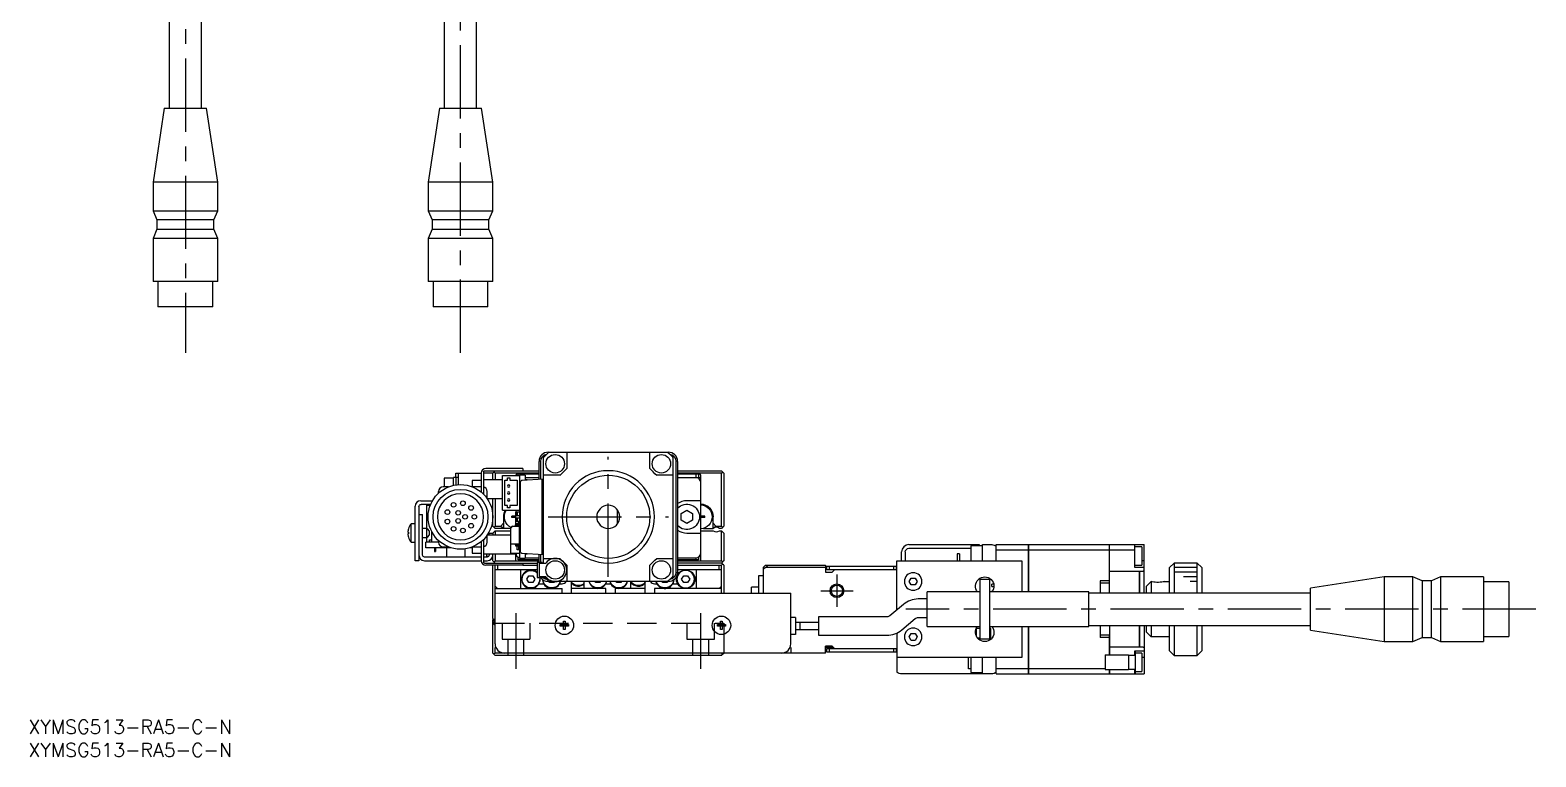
# Model space of a CAD drawing. Extents: x -1 to 668, y -8 to 398.
# Drawn here: x 0.4 to 326.4, y -8 to 149.4 of the extents above; entities that cross this region are included whole.
import ezdxf

# ---------------------------------------------------------------- set-up
doc = ezdxf.new("R2010")
doc.units = 0
doc.header["$LTSCALE"] = 0.5
doc.linetypes.add('CENTER', pattern=[50.8, 31.75, -6.35, 6.35, -6.35])
doc.linetypes.add('DASHED', pattern=[19.05, 12.7, -6.35])
for name, color, linetype in [('MSM_CENTER', 1, 'CENTER'), ('MSM_CONTINUOUS', 7, 'CONTINUOUS'), ('MSM_DASHED', 4, 'DASHED'), ('MSM_NARROW', 5, 'CONTINUOUS'), ('MSM_PART_NUMBER', 7, 'CONTINUOUS')]:
    doc.layers.add(name, color=color, linetype=linetype)
doc.styles.get("Standard").update_dxf_attribs({"font": 'txt.shx', "height": 1, "bigfont": 'bigfont.shx'})

# ---------------------------------------------------------------- blocks, each defined once
blk = doc.blocks.new('*U2')
at = {"layer": 'MSM_PART_NUMBER'}
blk.add_text('XYMSG513-RA5-C-N', height=3, dxfattribs=at).set_placement((0, -3))
blk = doc.blocks.new('*U3')
at = {"layer": 'MSM_PART_NUMBER'}
blk.add_text('XYMSG513-RA5-C-N', height=3, dxfattribs=at).set_placement((0, -8))

msp = doc.modelspace()

# ---------------------------------------------------------------- linework, layer by layer
at = {"layer": 'MSM_CENTER'}
for p, q in [((93.56, 79.51), (93.56, 229.51)), ((34, 219.51), (34, 79.51)), ((125.56, 31), (125.56, 57)), ((112.56, 44), (138.56, 44)), ((175.06, 31.5), (175.06, 24.5)), ((171.56, 28), (178.56, 28)), ((105.56, 23.12), (105.56, 11.08)), ((145.56, 11.08), (145.56, 23.12)), ((326.38, 24), (189.95, 24))]:
    msp.add_line(p, q, dxfattribs=at)
at = {"layer": 'MSM_CONTINUOUS'}
for p, q in [((30.5, 180.51), (30.5, 132.51)), ((37.5, 132.51), (37.5, 180.51)), ((90.06, 180.51), (90.06, 132.51)), ((97.06, 132.51), (97.06, 180.51)), ((29.43, 132.51), (27, 116.51)), ((29.43, 132.51), (38.57, 132.51)), ((41, 116.51), (38.57, 132.51)), ((88.99, 132.51), (86.56, 116.51)), ((88.99, 132.51), (98.13, 132.51)), ((100.56, 116.51), (98.13, 132.51)), ((41, 116.51), (27, 116.51)), ((27, 116.51), (27, 110.31)), ((41, 110.31), (41, 116.51)), ((100.56, 116.51), (86.56, 116.51)), ((86.56, 116.51), (86.56, 110.31)), ((100.56, 110.31), (100.56, 116.51)), ((27, 110.31), (41, 110.31)), ((27, 110.31), (27.85, 108.31)), ((40.15, 108.31), (27.85, 108.31)), ((27.85, 108.31), (27.85, 106.31)), ((40.15, 108.31), (41, 110.31)), ((40.15, 106.31), (40.15, 108.31)), ((86.56, 110.31), (100.56, 110.31)), ((86.56, 110.31), (87.41, 108.31)), ((99.71, 108.31), (87.41, 108.31)), ((87.41, 108.31), (87.41, 106.31)), ((99.71, 108.31), (100.56, 110.31)), ((99.71, 106.31), (99.71, 108.31)), ((27.85, 106.31), (27, 104.31)), ((27.85, 106.31), (40.15, 106.31)), ((41, 104.31), (40.15, 106.31)), ((87.41, 106.31), (86.56, 104.31)), ((87.41, 106.31), (99.71, 106.31)), ((100.56, 104.31), (99.71, 106.31)), ((41, 104.31), (27, 104.31)), ((27, 104.31), (27, 95.01)), ((41, 95.01), (41, 104.31)), ((100.56, 104.31), (86.56, 104.31)), ((86.56, 104.31), (86.56, 95.01)), ((100.56, 95.01), (100.56, 104.31)), ((41, 95.01), (27, 95.01)), ((28.05, 95.01), (28.05, 89.51)), ((39.95, 89.51), (39.95, 95.01)), ((100.56, 95.01), (86.56, 95.01)), ((87.61, 95.01), (87.61, 89.51)), ((99.51, 89.51), (99.51, 95.01)), ((39.95, 89.51), (28.05, 89.51)), ((99.51, 89.51), (87.61, 89.51)), ((110.56, 52.18), (110.56, 56)), ((110.94, 52.21), (110.94, 56)), ((111.56, 34), (111.56, 56.85)), ((112.56, 58), (138.56, 58)), ((116.56, 58), (116.56, 54.5)), ((134.56, 54.5), (134.56, 58)), ((139.56, 56.85), (139.56, 31.15)), ((140.18, 56), (140.18, 32)), ((140.56, 56), (140.56, 32)), ((92.06, 52.4), (90.06, 52.4)), ((90.06, 52.4), (90.06, 50.5)), ((93.06, 52.5), (92.06, 52.5)), ((92.06, 50.84), (92.06, 52.5)), ((92.56, 53.5), (98.06, 53.5)), ((92.56, 52.5), (92.56, 53.5)), ((92.56, 52.5), (92.56, 50.93)), ((93.06, 53.5), (93.06, 50.98)), ((98.06, 53.5), (98.06, 49.36)), ((98.56, 53.8), (98.56, 48.9)), ((100.56, 53.5), (98.56, 53.5)), ((98.76, 54), (107.06, 54)), ((107.06, 54.5), (99.06, 54.5)), ((101.06, 54), (100.56, 53.5)), ((100.56, 52), (100.56, 53.5)), ((101.06, 53.5), (100.81, 53.75)), ((101.06, 53.5), (101.06, 52)), ((110.56, 53.5), (101.06, 53.5)), ((102.66, 45.43), (102.66, 52.93)), ((102.66, 52.93), (106.36, 52.93)), ((103.71, 51.93), (103.71, 52.43)), ((103.71, 52.43), (104.21, 52.43)), ((104.21, 52.43), (104.21, 51.93)), ((106.06, 53.5), (105.56, 53)), ((105.56, 53), (105.56, 52.93)), ((106.06, 53.3), (110.56, 53.3)), ((106.06, 52.93), (106.06, 53.3)), ((107.56, 53), (106.36, 53)), ((106.36, 53), (106.36, 35)), ((106.56, 53.3), (106.56, 53)), ((106.84, 51.92), (111.56, 52.25)), ((107.06, 54.5), (107.06, 54)), ((107.06, 54), (110.56, 54)), ((107.56, 53), (107.56, 51.97)), ((107.56, 52.5), (110.56, 52.5)), ((111.26, 35.77), (111.26, 52.23)), ((115.06, 53), (111.56, 53)), ((139.56, 53), (136.06, 53)), ((140.56, 54), (150.06, 54)), ((150.06, 53.5), (140.56, 53.5)), ((140.56, 53.3), (145.06, 53.3)), ((140.56, 52.5), (144.56, 52.5)), ((144.56, 52.5), (144.56, 53.3)), ((144.56, 52.5), (145.56, 52.5)), ((145.56, 53), (145.06, 53.5)), ((145.06, 53.3), (145.06, 52.5)), ((145.56, 34.5), (145.56, 53)), ((150.06, 54), (150.31, 53.75)), ((150.31, 53.75), (150.06, 53.5)), ((150.06, 42), (150.06, 53.5)), ((150.56, 53.5), (150.31, 53.75)), ((150.56, 53.5), (150.56, 42)), ((88.81, 49.14), (88.81, 49.5)), ((90.96, 50.5), (89.81, 50.5)), ((98.06, 51.9), (96.06, 51.9)), ((96.06, 51.9), (96.06, 50.54)), ((98.06, 50.5), (96.16, 50.5)), ((97.89, 49.5), (98.06, 49.5)), ((102.66, 52), (98.56, 52)), ((99.31, 47.99), (99.31, 49.5)), ((103.16, 46.43), (103.16, 51.93)), ((103.16, 51.93), (103.71, 51.93)), ((104.21, 51.93), (105.86, 51.93)), ((105.86, 51.93), (105.86, 46.43)), ((106.56, 36.38), (106.56, 51.62)), ((107.98, 52), (107.56, 52)), ((83.76, 34.5), (83.76, 46.3)), ((84.56, 46.2), (84.56, 34.5)), ((84.96, 47.5), (87.5, 47.5)), ((87.1, 46.7), (85.06, 46.7)), ((86.31, 41.45), (86.31, 46.5)), ((86.31, 46.5), (87.02, 46.5)), ((99.31, 48), (102.66, 48)), ((100.56, 42), (100.56, 48)), ((101.06, 48), (101.06, 42)), ((103.71, 46.43), (103.16, 46.43)), ((103.71, 45.93), (103.71, 46.43)), ((104.21, 45.93), (103.71, 45.93)), ((104.21, 46.43), (104.21, 45.93)), ((105.86, 46.43), (104.21, 46.43)), ((145.56, 47.5), (142.56, 47.5)), ((83.76, 42.5), (82.86, 42.5)), ((82.86, 38.5), (82.86, 42.5)), ((84.56, 44.5), (85.36, 44.5)), ((85.36, 35.7), (85.36, 44.5)), ((102.86, 42.6), (102.26, 42)), ((102.66, 45.43), (106.36, 45.43)), ((102.86, 44), (102.86, 41.5)), ((105.45, 44.15), (104.66, 44.15)), ((104.66, 43.86), (104.66, 44.15)), ((105.45, 43.86), (104.66, 43.86)), ((105.19, 44.15), (105.19, 43.86)), ((105.51, 45), (105.56, 45)), ((105.51, 44.21), (105.51, 45)), ((105.56, 44.46), (105.51, 44.47)), ((105.51, 43), (105.51, 43.8)), ((105.56, 43.54), (105.51, 43.53)), ((105.51, 43), (105.56, 43)), ((105.56, 45.43), (105.56, 45)), ((105.56, 42.41), (105.56, 45)), ((106.36, 45), (105.56, 45)), ((106.36, 44.25), (105.56, 44.25)), ((106.36, 43.75), (105.56, 43.75)), ((106.13, 43), (105.56, 43)), ((106.12, 42.5), (105.56, 42.5)), ((106.03, 42.44), (105.7, 42.44)), ((105.81, 44.25), (105.81, 45)), ((105.81, 43), (105.81, 43.75)), ((105.81, 42.44), (105.81, 42.5)), ((105.93, 44.25), (105.93, 45)), ((105.93, 43), (105.93, 43.75)), ((105.93, 42.44), (105.93, 42.5)), ((106.13, 43.05), (106.36, 43.05)), ((106.13, 42.54), (106.13, 43.05)), ((106.13, 42.8), (106.36, 42.8)), ((106.13, 42.73), (106.36, 42.73)), ((106.36, 42.5), (106.36, 42.5)), ((127.56, 42.5), (127.56, 45.5)), ((141.31, 44.72), (142.56, 45.44)), ((141.31, 43.28), (141.31, 44.72)), ((142.56, 42.56), (141.31, 43.28)), ((142.56, 45.44), (143.81, 44.72)), ((143.81, 43.28), (142.56, 42.56)), ((143.81, 44.72), (143.81, 43.28)), ((145.56, 45), (145.6, 45)), ((145.6, 44.47), (145.56, 44.46)), ((145.6, 43.53), (145.56, 43.54)), ((145.56, 43), (145.6, 43)), ((145.6, 44.21), (145.6, 45)), ((145.6, 43), (145.6, 43.8)), ((146.46, 44.15), (145.66, 44.15)), ((146.46, 43.86), (145.66, 43.86)), ((145.93, 43.86), (145.93, 44.15)), ((146.46, 43.86), (146.46, 44.15)), ((148.26, 41.5), (148.26, 44)), ((148.86, 42), (148.26, 42.6)), ((82.17, 40.68), (82.29, 40.68)), ((82.29, 40.32), (82.17, 40.32)), ((82.29, 41.39), (82.29, 41.39)), ((82.29, 40.68), (82.29, 40.32)), ((82.29, 39.61), (82.29, 39.61)), ((86.26, 41.5), (85.36, 41.5)), ((85.36, 39.5), (86.26, 39.5)), ((86.46, 41.3), (86.26, 41.5)), ((86.26, 39.5), (86.26, 41.5)), ((86.26, 39.5), (86.46, 39.7)), ((86.31, 38.5), (86.31, 39.55)), ((86.76, 41), (86.46, 41.3)), ((86.46, 39.7), (86.76, 40)), ((86.76, 41), (86.76, 40)), ((87.31, 40.85), (87.31, 38.5)), ((99.31, 38.5), (99.31, 40.01)), ((104.48, 40), (99.31, 40)), ((99.76, 40.5), (100.56, 40.5)), ((99.76, 40), (99.76, 40.5)), ((100.56, 42), (100.81, 41.75)), ((100.56, 40.5), (101.06, 41)), ((100.56, 40.5), (100.56, 40)), ((100.81, 41.75), (101.06, 42)), ((101.06, 41.5), (100.81, 41.75)), ((101.06, 42), (102.26, 42)), ((104.48, 41.5), (101.06, 41.5)), ((101.06, 41), (101.06, 40)), ((101.06, 41), (104.48, 41)), ((102.26, 42), (102.86, 41.58)), ((104.48, 39.9), (104.36, 39.9)), ((104.36, 39.9), (104.36, 36.1)), ((104.48, 38.2), (104.48, 41.58)), ((104.51, 41.65), (104.83, 41.97)), ((104.9, 42), (106.16, 42)), ((105.37, 42.11), (105.37, 42)), ((105.6, 42.11), (105.6, 42)), ((105.7, 42.21), (106.03, 42.21)), ((105.81, 42), (105.81, 42.21)), ((105.93, 42), (105.93, 42.21)), ((106.26, 41.9), (106.26, 38.2)), ((106.36, 41.31), (106.26, 41.31)), ((106.36, 40.5), (106.26, 40.5)), ((106.36, 39.9), (106.26, 39.9)), ((106.36, 39.78), (106.26, 39.78)), ((142.56, 40.5), (145.56, 40.5)), ((145.56, 41), (148.3, 41)), ((146.17, 41.5), (148.3, 41.5)), ((148.26, 41.58), (148.86, 42)), ((148.86, 42), (150.06, 42)), ((150.06, 41.5), (149.62, 41.5)), ((149.62, 41), (150.06, 41)), ((150.06, 42), (150.31, 41.75)), ((150.31, 41.75), (150.06, 41.5)), ((150.06, 34.5), (150.06, 41)), ((150.06, 41), (150.56, 40.5)), ((150.31, 41.75), (150.56, 42)), ((150.56, 40.5), (150.56, 34.5)), ((82.86, 38.5), (83.76, 38.5)), ((86.06, 37.3), (86.06, 38.5)), ((88.81, 38.5), (86.06, 38.5)), ((91.53, 37.3), (86.06, 37.3)), ((86.85, 39.05), (87.31, 39.05)), ((86.85, 38.5), (86.85, 39.05)), ((87.93, 37.3), (87.93, 36.5)), ((87.93, 36.5), (88.18, 36.5)), ((88.18, 37.3), (88.18, 36.5)), ((88.81, 38.5), (88.81, 38.86)), ((89.81, 37.5), (90.96, 37.5)), ((90.56, 37.3), (90.56, 35.3)), ((94.56, 35.3), (94.56, 37.07)), ((96.06, 37.3), (95.59, 37.3)), ((96.06, 37.46), (96.06, 36.1)), ((96.06, 36.1), (98.06, 36.1)), ((96.16, 37.5), (98.06, 37.5)), ((98.06, 38.5), (97.89, 38.5)), ((98.06, 38.64), (98.06, 34.5)), ((98.56, 39.1), (98.56, 34.2)), ((98.56, 36), (105.56, 36)), ((99.26, 35.5), (99.26, 36)), ((99.76, 36), (99.76, 35.7)), ((100.56, 34.5), (100.56, 36)), ((101.06, 36), (101.06, 34.5)), ((104.36, 36.1), (106.36, 36.1)), ((106.16, 38.1), (104.58, 38.1)), ((105.37, 38.1), (105.37, 37.99)), ((105.56, 34.5), (105.56, 36)), ((105.6, 38.1), (105.6, 37.99)), ((105.7, 37.89), (106.03, 37.89)), ((106.03, 37.66), (105.7, 37.66)), ((105.81, 37.89), (105.81, 38.1)), ((105.81, 36.83), (105.81, 37.66)), ((106.36, 36.83), (105.81, 36.83)), ((106.13, 37.56), (106.13, 37.05)), ((106.36, 37.36), (106.13, 37.36)), ((106.36, 37.3), (106.13, 37.3)), ((106.36, 37.05), (106.13, 37.05)), ((106.36, 37.78), (106.28, 37.78)), ((111.56, 35.75), (106.84, 36.08)), ((107.56, 36.03), (107.56, 35)), ((107.56, 36), (107.98, 36)), ((189.06, 34.5), (189.06, 36.4)), ((189.86, 36.4), (189.86, 34.5)), ((190.66, 38), (205.86, 38)), ((190.66, 37.2), (204.06, 37.2)), ((201.06, 36), (201.06, 34.5)), ((201.56, 36), (201.06, 36)), ((201.56, 36), (201.56, 34.5)), ((204.06, 37.75), (204.06, 34.5)), ((206.56, 37.75), (204.06, 37.75)), ((205.36, 37.75), (205.36, 38)), ((205.86, 38), (205.86, 37.75)), ((206.56, 38), (208.56, 38)), ((206.56, 34.5), (206.56, 38)), ((209.56, 38), (216.55, 38)), ((209.56, 34.5), (209.56, 38)), ((209.56, 36.85), (216.55, 36.85)), ((216.55, 27.75), (216.55, 38)), ((216.56, 37.99), (216.55, 37.99)), ((216.56, 36.84), (216.55, 36.84)), ((216.56, 38), (234.05, 38)), ((216.56, 38), (216.56, 27.75)), ((216.56, 36.85), (234.05, 36.85)), ((234.05, 29.65), (234.05, 38)), ((234.06, 37.99), (234.05, 37.99)), ((234.06, 36.84), (234.05, 36.84)), ((234.06, 27.5), (234.06, 38)), ((234.06, 38), (241.56, 38)), ((234.06, 36.85), (239.56, 36.85)), ((239.56, 33), (239.56, 38)), ((241.06, 37.5), (239.56, 37.5)), ((241.06, 37.5), (241.06, 33.5)), ((241.56, 27.5), (241.56, 38)), ((84.56, 34.5), (83.76, 34.5)), ((98.06, 35.3), (85.76, 35.3)), ((85.76, 34.5), (98.06, 34.5)), ((99.36, 35.3), (98.56, 35.3)), ((98.56, 34.5), (99.36, 34.5)), ((98.76, 34), (107.06, 34)), ((107.06, 33.5), (99.06, 33.5)), ((99.26, 35.5), (99.71, 35.5)), ((100.81, 34.25), (100.56, 34.5)), ((100.56, 22), (100.56, 33.5)), ((100.81, 34.25), (101.06, 34.5)), ((101.06, 34), (100.81, 34.25)), ((101.06, 34.5), (110.56, 34.5)), ((101.06, 34), (110.16, 34)), ((101.06, 16.5), (101.06, 33.5)), ((101.56, 33.5), (101.56, 32.5)), ((105.56, 35.5), (105.76, 35.5)), ((106.06, 34.7), (106.06, 35.23)), ((110.56, 34.7), (106.06, 34.7)), ((107.56, 35), (106.36, 35)), ((106.56, 35), (106.56, 34.7)), ((107.06, 34), (107.06, 33.5)), ((107.06, 33.5), (110.16, 33.5)), ((107.56, 35.1), (110.56, 35.1)), ((111.26, 34.1), (110.16, 34.1)), ((110.16, 34.1), (110.16, 30.9)), ((110.56, 34.1), (110.56, 35.82)), ((110.66, 34), (112.06, 34)), ((110.66, 31), (110.66, 34)), ((110.94, 34.1), (110.94, 35.79)), ((111.26, 34), (111.26, 34.1)), ((111.56, 35), (115.06, 35)), ((116.56, 33.5), (116.56, 30)), ((134.56, 30), (134.56, 33.5)), ((136.06, 35), (139.56, 35)), ((140.56, 35.1), (144.56, 35.1)), ((145.06, 34.7), (140.56, 34.7)), ((140.56, 34.5), (150.06, 34.5)), ((150.06, 34), (140.56, 34)), ((140.56, 33.5), (150.06, 33.5)), ((144.56, 34.7), (144.56, 35.1)), ((145.06, 35.23), (145.06, 34.7)), ((145.36, 35.5), (145.56, 35.5)), ((149.56, 32.5), (149.56, 33.5)), ((150.06, 34.5), (150.31, 34.25)), ((150.31, 34.25), (150.06, 34)), ((150.31, 33.75), (150.06, 34)), ((150.31, 33.75), (150.06, 33.5)), ((150.06, 27.5), (150.06, 33.5)), ((150.56, 34.5), (150.31, 34.25)), ((150.56, 33.5), (150.31, 33.75)), ((150.56, 33.5), (150.56, 27.5)), ((159.06, 33), (159.56, 33.5)), ((159.06, 33), (159.06, 27.5)), ((159.67, 33), (159.06, 32.69)), ((159.56, 33.5), (172.56, 33.5)), ((160.17, 33.5), (159.67, 33)), ((172.56, 33), (159.67, 33)), ((172.56, 33.5), (172.56, 32)), ((172.86, 32.5), (172.86, 33.3)), ((172.86, 33.3), (188.06, 33.3)), ((173.36, 33.3), (173.36, 32.5)), ((187.36, 32.5), (187.36, 33.3)), ((187.86, 33.3), (187.86, 32.5)), ((188.06, 34.5), (215.06, 34.5)), ((188.06, 23.86), (188.06, 34.5)), ((215.06, 34.5), (215.06, 27.75)), ((239.56, 33.5), (241.06, 33.5)), ((241.56, 33), (239.56, 33)), ((241.56, 34.5), (241.06, 34.5)), ((248.06, 34), (247.06, 33)), ((247.06, 27.5), (247.06, 33)), ((248.06, 34), (248.06, 27.5)), ((253.06, 34), (248.06, 34)), ((253.06, 27.5), (253.06, 34)), ((254.06, 33), (253.06, 34)), ((254.06, 33), (254.06, 27.5)), ((110.16, 32.5), (101.06, 32.5)), ((106.56, 32.5), (106.56, 28.5)), ((107.94, 30.5), (108.38, 31.25)), ((108.38, 29.75), (107.94, 30.5)), ((108.38, 31.25), (109.24, 31.25)), ((109.24, 29.75), (108.38, 29.75)), ((109.24, 31.25), (109.68, 30.5)), ((109.68, 30.5), (109.24, 29.75)), ((110.16, 30.9), (111.26, 30.9)), ((110.54, 29.5), (111.58, 29.5)), ((112.06, 31), (110.66, 31)), ((111.26, 30.9), (111.26, 31)), ((138.56, 30), (112.56, 30)), ((112.88, 29.75), (112.73, 30)), ((113.74, 29.75), (112.88, 29.75)), ((113.89, 30), (113.74, 29.75)), ((115.04, 29.5), (115.56, 29.5)), ((117.56, 27.5), (117.56, 30)), ((120.36, 28.5), (120.36, 30)), ((122.88, 29.75), (122.73, 30)), ((123.74, 29.75), (122.88, 29.75)), ((123.89, 30), (123.74, 29.75)), ((125.04, 29.5), (126.08, 29.5)), ((127.38, 29.75), (127.23, 30)), ((128.24, 29.75), (127.38, 29.75)), ((128.39, 30), (128.24, 29.75)), ((130.36, 30), (130.36, 28.5)), ((133.56, 27.5), (133.56, 30)), ((135.56, 29.5), (136.08, 29.5)), ((137.38, 29.75), (137.23, 30)), ((138.24, 29.75), (137.38, 29.75)), ((138.39, 30), (138.24, 29.75)), ((139.54, 29.5), (140.58, 29.5)), ((140.58, 31.5), (140.5, 31.5)), ((150.06, 32.5), (140.56, 32.5)), ((141.44, 30.5), (141.88, 31.25)), ((141.88, 29.75), (141.44, 30.5)), ((141.88, 31.25), (142.74, 31.25)), ((142.74, 29.75), (141.88, 29.75)), ((142.74, 31.25), (143.18, 30.5)), ((143.18, 30.5), (142.74, 29.75)), ((144.56, 32.5), (144.56, 28.5)), ((158.06, 31.25), (158.06, 27.5)), ((159.06, 31.25), (158.06, 31.25)), ((172.56, 32), (174.06, 32)), ((188.06, 32.5), (172.86, 32.5)), ((174.56, 32.5), (174.06, 32)), ((190.69, 30), (191.13, 30.75)), ((191.13, 29.25), (190.69, 30)), ((191.13, 30.75), (191.99, 30.75)), ((191.99, 30.75), (192.43, 30)), ((192.43, 30), (191.99, 29.25)), ((206.06, 17.5), (206.06, 30.5)), ((206.06, 30.5), (208.06, 30.5)), ((208.06, 30.5), (208.06, 17.5)), ((208.56, 28.93), (208.56, 29.43)), ((209.01, 29.43), (208.56, 29.43)), ((232.06, 30.15), (232.06, 27.5)), ((234.05, 30.15), (232.06, 30.15)), ((234.06, 29.65), (232.06, 29.65)), ((234.06, 32.25), (240.55, 32.25)), ((240.55, 27.5), (240.55, 32.25)), ((240.56, 32.24), (240.55, 32.24)), ((240.56, 32.25), (240.56, 27.5)), ((240.56, 32.25), (241.36, 32.25)), ((241.36, 32.23), (241.36, 32.25)), ((241.56, 32.23), (241.36, 32.23)), ((243.06, 30), (242.06, 29)), ((243.06, 30), (243.06, 27.5)), ((243.06, 30), (243.31, 30)), ((245.81, 30), (247.06, 30)), ((293.56, 31), (277.56, 28.57)), ((293.56, 31), (293.56, 17)), ((299.76, 31), (293.56, 31)), ((299.76, 17), (299.76, 31)), ((301.76, 30.15), (299.76, 31)), ((301.76, 30.15), (301.76, 17.85)), ((303.76, 30.15), (301.76, 30.15)), ((305.76, 31), (303.76, 30.15)), ((303.76, 17.85), (303.76, 30.15)), ((305.76, 31), (305.76, 17)), ((315.06, 31), (305.76, 31)), ((315.06, 31), (315.06, 17)), ((320.56, 29.95), (315.06, 29.95)), ((320.56, 29.95), (320.56, 18.05)), ((101.56, 28.5), (101.06, 29)), ((101.06, 28.5), (115.56, 28.5)), ((101.06, 27.5), (165.06, 27.5)), ((115.56, 27.5), (115.56, 28.5)), ((125.06, 28.5), (117.56, 28.5)), ((125.06, 27.5), (125.06, 28.5)), ((127.06, 28.5), (127.06, 27.5)), ((133.56, 28.5), (127.06, 28.5)), ((150.06, 28.5), (135.56, 28.5)), ((135.56, 28.5), (135.56, 27.5)), ((150.06, 29), (149.56, 28.5)), ((156.56, 27.5), (156.56, 28.75)), ((158.06, 28.75), (156.56, 28.75)), ((165.06, 16.5), (165.06, 27.5)), ((191.99, 29.25), (191.13, 29.25)), ((194.56, 26.21), (192.67, 26.21)), ((194.56, 20.25), (194.56, 27.75)), ((206.06, 27.75), (194.56, 27.75)), ((229.56, 27.75), (208.06, 27.75)), ((208.56, 28.93), (209.06, 28.93)), ((208.56, 27.75), (208.56, 27.93)), ((208.75, 27.93), (208.56, 27.93)), ((229.56, 20.25), (229.56, 27.75)), ((277.56, 27.5), (229.56, 27.5)), ((242.06, 27.5), (242.06, 29)), ((277.56, 19.43), (277.56, 28.57)), ((189.46, 25.04), (186.53, 22.58)), ((100.56, 22), (101.06, 21.5)), ((100.56, 21.7), (100.66, 21.8)), ((100.56, 14.5), (100.56, 21.7)), ((100.56, 21.2), (101.06, 21.2)), ((100.56, 21), (101.06, 21)), ((100.56, 21), (101.06, 20.5)), ((100.66, 21.7), (100.66, 21.9)), ((100.81, 21.75), (101.06, 22)), ((100.96, 21.4), (101.06, 21.4)), ((115.17, 20.68), (115.88, 20.68)), ((115.17, 20.32), (115.17, 20.68)), ((115.88, 20.32), (115.17, 20.32)), ((115.88, 21.39), (116.24, 21.39)), ((115.88, 20.68), (115.88, 21.39)), ((115.89, 20.67), (115.88, 20.68)), ((115.89, 20.33), (115.88, 20.32)), ((115.88, 19.61), (115.88, 20.32)), ((116.24, 19.61), (115.88, 19.61)), ((115.89, 20.67), (116.23, 20.67)), ((115.89, 20.33), (115.89, 20.67)), ((116.23, 20.33), (115.89, 20.33)), ((116.23, 20.67), (116.24, 20.68)), ((116.23, 20.67), (116.23, 20.33)), ((116.23, 20.33), (116.24, 20.32)), ((116.24, 21.39), (116.24, 20.68)), ((116.24, 20.68), (116.95, 20.68)), ((116.24, 20.32), (116.24, 19.61)), ((116.95, 20.32), (116.24, 20.32)), ((116.95, 20.68), (116.95, 20.32)), ((149.17, 20.68), (149.88, 20.68)), ((149.17, 20.32), (149.17, 20.68)), ((149.88, 20.32), (149.17, 20.32)), ((149.88, 20.68), (149.88, 21.39)), ((149.88, 21.39), (150.24, 21.39)), ((149.89, 20.67), (149.88, 20.68)), ((149.89, 20.33), (149.88, 20.32)), ((149.88, 19.61), (149.88, 20.32)), ((150.24, 19.61), (149.88, 19.61)), ((149.89, 20.67), (150.23, 20.67)), ((149.89, 20.33), (149.89, 20.67)), ((150.23, 20.33), (149.89, 20.33)), ((150.23, 20.67), (150.24, 20.68)), ((150.23, 20.67), (150.23, 20.33)), ((150.23, 20.33), (150.24, 20.32)), ((150.24, 21.39), (150.24, 20.68)), ((150.24, 20.68), (150.95, 20.68)), ((150.24, 20.32), (150.24, 19.61)), ((150.95, 20.32), (150.24, 20.32)), ((150.95, 20.68), (150.95, 20.32)), ((166.06, 22.2), (165.06, 22.2)), ((166.06, 22.2), (166.06, 18.5)), ((171.06, 21.1), (166.06, 21.1)), ((166.06, 19.6), (171.06, 19.6)), ((167.06, 21.1), (167.06, 19.6)), ((171.06, 22.35), (171.06, 18.35)), ((185.89, 22.35), (171.06, 22.35)), ((189.11, 19.52), (192.03, 21.97)), ((192.67, 22.21), (194.56, 22.21)), ((194.56, 20.25), (206.06, 20.25)), ((205.23, 19.78), (205.23, 18.2)), ((206.06, 19.78), (205.23, 19.78)), ((208.06, 20.25), (229.56, 20.25)), ((208.38, 19.78), (208.06, 19.78)), ((208.38, 17.78), (208.38, 19.78)), ((215.06, 20.25), (215.06, 13.5)), ((216.55, 10), (216.55, 20.25)), ((216.56, 20.25), (216.56, 10)), ((229.56, 20.5), (277.56, 20.5)), ((232.06, 20.5), (232.06, 17.85)), ((234.06, 20.5), (234.06, 14.1)), ((240.55, 15.75), (240.55, 20.5)), ((240.56, 20.5), (240.56, 15.75)), ((241.56, 20.5), (241.56, 10)), ((242.06, 19), (242.06, 20.5)), ((243.06, 20.5), (243.06, 18)), ((247.06, 15), (247.06, 20.5)), ((248.06, 20.5), (248.06, 14)), ((253.06, 14), (253.06, 20.5)), ((254.06, 20.5), (254.06, 15)), ((166.06, 18.5), (165.06, 18.5)), ((171.06, 18.35), (185.89, 18.35)), ((188.06, 18.84), (188.06, 10.38)), ((190.69, 18), (191.13, 18.75)), ((191.13, 17.25), (190.69, 18)), ((191.13, 18.75), (191.99, 18.75)), ((191.99, 17.25), (191.13, 17.25)), ((191.99, 18.75), (192.43, 18)), ((192.43, 18), (191.99, 17.25)), ((205.48, 17.78), (206.06, 17.78)), ((208.06, 17.5), (206.06, 17.5)), ((208.06, 17.78), (208.38, 17.78)), ((234.06, 18.35), (232.06, 18.35)), ((234.05, 17.85), (232.06, 17.85)), ((234.05, 14.1), (234.05, 18.35)), ((242.06, 19), (243.06, 18)), ((247.06, 18), (243.06, 18)), ((277.56, 19.43), (293.56, 17)), ((293.56, 17), (299.76, 17)), ((299.76, 17), (301.76, 17.85)), ((301.76, 17.85), (303.76, 17.85)), ((303.76, 17.85), (305.76, 17)), ((305.76, 17), (315.06, 17)), ((315.06, 18.05), (320.56, 18.05)), ((100.56, 14.5), (101.06, 14)), ((101.06, 14.5), (100.81, 14.25)), ((101.06, 14.5), (101.06, 15.7)), ((172.56, 14.5), (101.06, 14.5)), ((150.06, 14), (101.06, 14)), ((150.31, 14.25), (150.06, 14.5)), ((150.06, 14), (150.31, 14.25)), ((150.31, 14.25), (150.56, 14.5)), ((165.06, 15.7), (165.06, 14.5)), ((174.06, 16), (172.56, 16)), ((172.56, 14.5), (172.56, 16)), ((172.56, 15.75), (174.31, 15.75)), ((172.86, 14.7), (172.86, 15.5)), ((172.86, 15.5), (188.06, 15.5)), ((187.86, 14.7), (172.86, 14.7)), ((173.36, 15.5), (173.36, 14.7)), ((174.06, 16), (174.56, 15.5)), ((187.36, 14.7), (187.36, 15.5)), ((187.86, 15.5), (187.86, 14.7)), ((215.06, 13.5), (188.06, 13.5)), ((203.56, 11.05), (203.56, 13.5)), ((204.06, 13.5), (204.06, 10.25)), ((206.56, 10), (206.56, 13.5)), ((209.56, 10), (209.56, 13.5)), ((233.16, 14.1), (233.16, 10.9)), ((233.16, 14.1), (238.16, 14.1)), ((240.55, 15.75), (234.06, 15.75)), ((238.16, 14.1), (238.16, 10.9)), ((239.66, 14), (238.16, 14)), ((239.56, 15), (241.56, 15)), ((239.56, 14), (239.56, 15)), ((239.66, 15), (239.66, 10)), ((241.06, 14.5), (239.66, 14.5)), ((240.56, 15.76), (240.55, 15.76)), ((241.36, 15.75), (240.56, 15.75)), ((241.06, 14.5), (241.06, 10.5)), ((241.56, 13.5), (241.06, 13.5)), ((241.36, 15.77), (241.56, 15.77)), ((241.36, 15.75), (241.36, 15.77)), ((247.06, 15), (248.06, 14)), ((248.06, 14), (253.06, 14)), ((253.06, 14), (254.06, 15)), ((208.56, 10), (189.06, 10)), ((204.06, 11.05), (203.56, 11.05)), ((204.06, 10.25), (206.56, 10.25)), ((209.56, 11.15), (216.55, 11.15)), ((209.56, 10), (216.55, 10)), ((216.56, 11.16), (216.55, 11.16)), ((216.56, 10.01), (216.55, 10.01)), ((216.56, 11.15), (233.16, 11.15)), ((216.56, 10), (234.05, 10)), ((233.16, 10.9), (238.16, 10.9)), ((234.05, 10), (234.05, 10.9)), ((234.06, 10.01), (234.05, 10.01)), ((234.06, 10.9), (234.06, 10)), ((234.06, 10), (241.56, 10)), ((238.16, 11), (239.66, 11)), ((239.56, 10), (239.56, 11)), ((239.56, 10), (239.66, 10)), ((239.66, 10.5), (241.06, 10.5))]:
    msp.add_line(p, q, dxfattribs=at)
for centre, radius in [((114.06, 55.5), 2), ((137.06, 55.5), 2), ((125.56, 44), 9), ((93.56, 44), 7), ((93.56, 44), 5.95), ((92.06, 46.6), 0.5), ((94.08, 46.95), 0.5), ((95.86, 45.93), 0.5), ((90.74, 45.03), 0.5), ((90.74, 42.97), 0.5), ((93.06, 44.87), 0.5), ((93.06, 43.13), 0.5), ((94.56, 44), 0.5), ((95.86, 42.07), 0.5), ((96.56, 44), 0.5), ((92.06, 41.4), 0.5), ((94.08, 41.05), 0.5), ((114.06, 32.5), 2), ((137.06, 32.5), 2), ((142.31, 30.5), 2), ((175.06, 28), 1.23), ((116.06, 20.5), 2), ((150.06, 20.5), 2)]:
    msp.add_circle(centre, radius, dxfattribs=at)
at = {"layer": 'MSM_CONTINUOUS', "extrusion": (0, 0, -1)}
for centre, radius in [((-125.56, 44), 10), ((-93.56, 44), 5), ((-103.96, 50.68), 0.25), ((-103.96, 49.18), 0.25), ((-103.96, 47.68), 0.25), ((-125.56, 44), 2.5), ((-142.31, 30.5), 1.9), ((-191.56, 30), 1.9), ((-191.56, 18), 1.9)]:
    msp.add_circle(centre, radius, dxfattribs=at)
at = {"layer": 'MSM_CONTINUOUS'}
for centre, radius, start, end in [((112.56, 56), 2, 90, 180), ((138.56, 56), 2, 0, 90), ((99.06, 53.5), 1, 90, 180), ((144.56, 51.5), 1, 0, 90), ((89.81, 49.5), 1, 90, 180), ((98.31, 49.5), 1, 0, 75.5225), ((84.96, 46.3), 1.2, 90, 180), ((142.56, 44), 3.5, 90, 124.8499), ((85.36, 40.5), 3.2, 141.3178, 163.8775), ((105.66, 44), 2.8, 149.4075, 180), ((105.7, 42.11), 0.33, 90, 180), ((106.03, 42.54), 0.33, 270, 0), ((85.36, 40.5), 3.19, 163.8933, 176.7703), ((85.36, 40.5), 3.19, 183.2297, 196.1067), ((85.36, 40.5), 3.2, 196.1225, 218.6822), ((104.58, 41.58), 0.1, 135, 180), ((104.9, 41.9), 0.1, 90, 135), ((106.16, 41.9), 0.1, 0, 90), ((142.56, 44), 3.5, 235.1501, 270), ((148.96, 40.75), 1, 48.5904, 131.4096), ((148.96, 41.75), 1, 228.5904, 311.4096), ((89.81, 38.5), 1, 180, 270), ((98.31, 38.5), 1, 284.4775, 0), ((104.58, 38.2), 0.1, 180, 270), ((105.7, 37.99), 0.33, 180, 270), ((106.56, 36.1), 1, 180, 258.463), ((106.03, 37.56), 0.33, 0, 90), ((106.16, 38.2), 0.1, 270, 0), ((144.56, 36.1), 1, 270, 0), ((190.66, 36.4), 1.6, 90, 180), ((85.76, 35.7), 1.2, 180, 270), ((99.06, 34.5), 1, 180, 270), ((99.36, 35.7), 1.2, 270, 0), ((114.06, 32.5), 2.5, 216.8699, 143.1301), ((108.81, 30.5), 2, 47.5458, 11.5369), ((112.56, 32), 2, 213.367, 270), ((113.31, 30.5), 2, 181.777, 345.5225), ((115.56, 30.5), 1, 270, 329.9999), ((119.06, 31), 2, 221.4096, 310.5416), ((123.31, 30.5), 2, 194.4775, 345.5225), ((127.81, 30.5), 2, 194.4775, 345.5225), ((132.06, 31), 2, 211.7883, 318.5904), ((135.56, 30.5), 1, 210.0001, 270), ((137.81, 30.5), 2, 194.4775, 358.223), ((138.56, 32), 2, 270, 0), ((244.56, 35.87), 6, 257.9758, 282.0242), ((192.67, 21.21), 5, 90, 130), ((100.96, 21.7), 0.3, 180, 270), ((103.06, 16.5), 2, 180, 270), ((163.06, 16.5), 2, 270, 0), ((185.89, 23.35), 5, 270, 310)]:
    msp.add_arc(centre, radius, start, end, dxfattribs=at)
at = {"layer": 'MSM_CONTINUOUS', "extrusion": (0, 0, -1)}
for centre, radius, start, end in [((-112.56, 56), 1.62, 0, 80.2735), ((-125.56, 44), 19, 42.5369, 47.4631), ((-125.56, 44), 19, 132.5369, 137.4631), ((-138.56, 56), 1.62, 99.7265, 180), ((-98.76, 53.8), 0.2, 0, 90), ((-102.4, 67.16), 19, 221.7998, 228.2002), ((-148.72, 67.16), 19, 311.7998, 318.2002), ((-106.86, 51.62), 0.3, 0, 86), ((-85.06, 46.2), 0.5, 0, 90), ((-142.56, 44), 2.75, 43.3418, 316.6582), ((-145.46, 44), 2.8, 92.0467, 180), ((-145.46, 44), 2.6, 92.2042, 267.7958), ((-105.66, 44), 2.6, 295.911, 33.2352), ((-105.45, 44.21), 0.06, 180, 270), ((-105.45, 43.8), 0.06, 90, 180), ((-106.03, 42.54), 0.1, 180, 270), ((-145.66, 44.21), 0.06, 270, 0), ((-145.66, 43.8), 0.06, 0, 90), ((-105.7, 42.11), 0.1, 0, 90), ((-105.7, 37.99), 0.1, 270, 0), ((-106.03, 37.56), 0.1, 90, 180), ((-106.86, 36.38), 0.3, 274, 360), ((-190.66, 36.4), 0.8, 0, 90), ((-208.56, 36.5), 1.5, 90, 131.8103), ((-85.76, 35.7), 0.4, 270, 0), ((-98.76, 34.2), 0.2, 270, 0), ((-99.36, 35.7), 0.4, 180, 270), ((-102.4, 20.84), 19, 131.7998, 138.2002), ((-148.72, 20.84), 19, 41.7998, 48.2002), ((-108.81, 30.5), 1.9, 167.8468, 135.2778), ((-112.56, 32), 1.62, 279.7265, 321.8273), ((-113.31, 30.5), 1.9, 195.2576, 355.7768), ((-125.56, 44), 19, 312.5369, 316.8264), ((-119.06, 31), 1.9, 226.8264, 322.1364), ((-123.31, 30.5), 1.9, 195.2576, 344.7425), ((-127.81, 30.5), 1.9, 195.2576, 344.7425), ((-132.06, 31), 1.9, 217.8636, 328.2431), ((-137.81, 30.5), 1.9, 184.2233, 344.7425), ((-125.56, 44), 19, 222.5369, 227.4631), ((-138.56, 32), 1.62, 180, 260.2735), ((-207.06, 29), 2, 321.3178, 218.6822), ((-205.76, 30.67), 0.2, 179.1937, 284.9256), ((-185.89, 23.35), 1, 230, 270), ((-192.67, 21.21), 1, 50, 90), ((-207.06, 19), 2, 141.3178, 38.6822), ((-189.06, 11.5), 1.5, 270, 311.8103), ((-208.56, 11.5), 1.5, 228.1897, 270)]:
    msp.add_arc(centre, radius, start, end, dxfattribs=at)
at = {"layer": 'MSM_DASHED'}
for p, q in [((101.06, 21), (150.56, 21)), ((102.56, 21), (102.56, 17.5)), ((108.56, 21), (108.56, 17.5)), ((142.56, 21), (142.56, 17.5)), ((148.56, 17.5), (148.56, 21)), ((150.56, 21), (150.56, 14.5)), ((102.56, 17.5), (108.56, 17.5)), ((103.81, 17.5), (103.81, 14)), ((107.31, 14), (107.31, 17.5)), ((142.56, 17.5), (148.56, 17.5)), ((143.81, 17.5), (143.81, 14)), ((147.31, 14), (147.31, 17.5))]:
    msp.add_line(p, q, dxfattribs=at)
at = {"layer": 'MSM_NARROW'}
for p, q in [((253.06, 33), (248.06, 33)), ((243.3, 29.94), (243.06, 30)), ((253.06, 32), (248.06, 32)), ((253.06, 31), (250.06, 31)), ((253.06, 30), (251.56, 30))]:
    msp.add_line(p, q, dxfattribs=at)
msp.add_circle((175.06, 28), 1.5, dxfattribs=at)
at = {"layer": 'MSM_NARROW', "extrusion": (0, 0, -1)}
msp.add_arc((-244.56, 35.79), 5.98, 255.4984, 282.2129, dxfattribs=at)

# ---------------------------------------------------------------- block references
at = {"layer": 'MSM_CONTINUOUS'}
for name in ['*U2', '*U3']:
    msp.add_blockref(name, (0, 0), dxfattribs=at)

doc.saveas('drawing.dxf')
